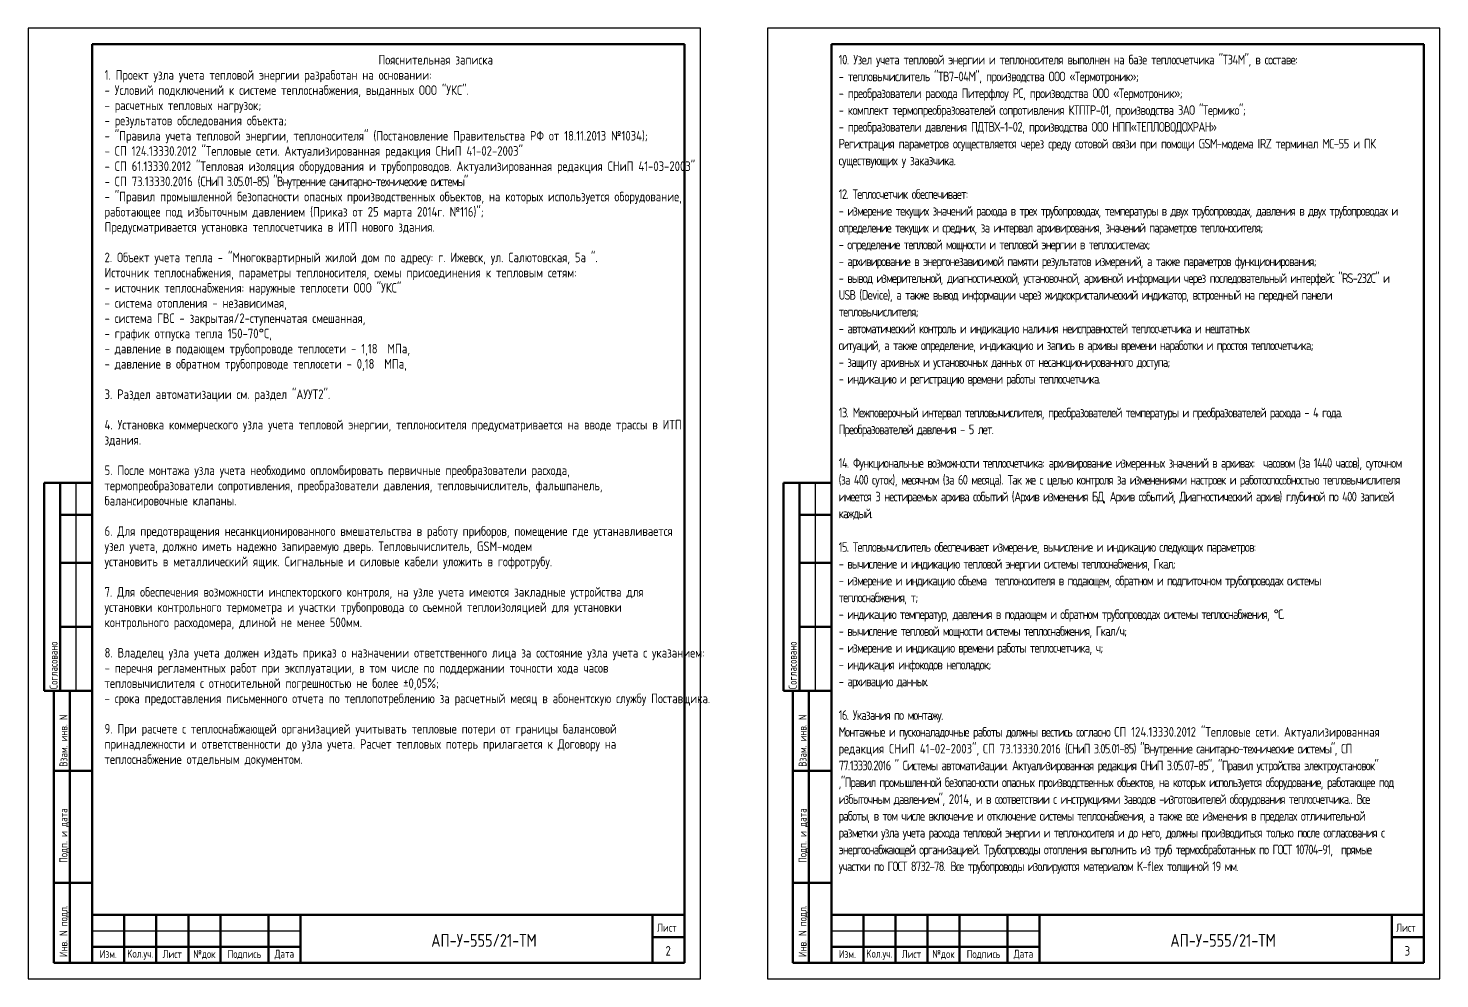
# Model space of a CAD drawing. Header units: millimetres. Extents: x -24312 to 142424, y -11214 to -5274.
# Drawn here: x -11658 to -2842, y -11214 to -5274 of the extents above; entities that cross this region are included whole.
import ezdxf
from ezdxf.enums import TextEntityAlignment as Align

# ---------------------------------------------------------------- set-up
doc = ezdxf.new("R2010")
doc.units = ezdxf.units.MM
doc.linetypes.add('K5LT_BASIC', pattern=[0])
doc.linetypes.add('K5LT_THIN', pattern=[0])
doc.layers.get('0').update_dxf_attribs({"color": 250})
doc.layers.add('0_Ном._пера__1', color=7, linetype='Continuous', lineweight=5)
doc.styles.add('ГОСТ 2.304', font='')
doc.styles.get('ГОСТ 2.304').set_extended_font_data('GOST 2.304 type A')

msp = doc.modelspace()

# ---------------------------------------------------------------- linework, layer by layer
at = {"linetype": 'K5LT_BASIC', "lineweight": 53}
for p, q in [((-11258.023, -11113.68), (-11258.023, -5373.68)), ((-7558.023, -5373.68), (-7558.023, -11113.68)), ((-6641.587, -11113.68), (-6641.587, -5373.68)), ((-6641.587, -5373.68), (-2941.587, -5373.68)), ((-2941.587, -5373.68), (-2941.587, -11113.68)), ((-11558.023, -9413.68), (-11558.023, -8113.68)), ((-11258.023, -8113.68), (-11558.023, -8113.68)), ((-11458.023, -9413.68), (-11458.023, -8113.68)), ((-6941.587, -9413.68), (-6941.587, -8113.68)), ((-6641.587, -8113.68), (-6941.587, -8113.68)), ((-6841.587, -9413.68), (-6841.587, -8113.68)), ((-11258.023, -8313.68), (-11458.023, -8313.68)), ((-6641.587, -8313.68), (-6841.587, -8313.68)), ((-11258.023, -8613.68), (-11458.023, -8613.68)), ((-6641.587, -8613.68), (-6841.587, -8613.68)), ((-11258.023, -9013.68), (-11458.023, -9013.68)), ((-6641.587, -9013.68), (-6841.587, -9013.68)), ((-11258.023, -9413.68), (-11558.023, -9413.68)), ((-11498.023, -11113.68), (-11498.023, -9413.68)), ((-11258.023, -9413.68), (-11498.023, -9413.68)), ((-11398.023, -11113.68), (-11398.023, -9413.68)), ((-6641.587, -9413.68), (-6941.587, -9413.68)), ((-6881.587, -11113.68), (-6881.587, -9413.68)), ((-6641.587, -9413.68), (-6881.587, -9413.68)), ((-6781.587, -11113.68), (-6781.587, -9413.68)), ((-11258.023, -9913.68), (-11498.023, -9913.68)), ((-6641.587, -9913.68), (-6881.587, -9913.68)), ((-11258.023, -10613.68), (-11498.023, -10613.68)), ((-6641.587, -10613.68), (-6881.587, -10613.68)), ((-11258.023, -10813.68), (-7558.023, -10813.68)), ((-11258.023, -11113.68), (-11258.023, -10813.68)), ((-11058.023, -11113.68), (-11058.023, -10813.68)), ((-10858.023, -11113.68), (-10858.023, -10813.68)), ((-10658.023, -11113.68), (-10658.023, -10813.68)), ((-10458.023, -11113.68), (-10458.023, -10813.68)), ((-10158.023, -11113.68), (-10158.023, -10813.68)), ((-9958.023, -11113.68), (-9958.023, -10813.68)), ((-7758.023, -11113.68), (-7758.023, -10813.68)), ((-6641.587, -10813.68), (-2941.587, -10813.68)), ((-6641.587, -11113.68), (-6641.587, -10813.68)), ((-6441.587, -11113.68), (-6441.587, -10813.68)), ((-6241.587, -11113.68), (-6241.587, -10813.68)), ((-6041.587, -11113.68), (-6041.587, -10813.68)), ((-5841.587, -11113.68), (-5841.587, -10813.68)), ((-5541.587, -11113.68), (-5541.587, -10813.68)), ((-5341.587, -11113.68), (-5341.587, -10813.68)), ((-3141.587, -11113.68), (-3141.587, -10813.68)), ((-11258.023, -11013.68), (-9958.023, -11013.68)), ((-7758.023, -10953.68), (-7558.023, -10953.68)), ((-6641.587, -11013.68), (-5341.587, -11013.68)), ((-3141.587, -10953.68), (-2941.587, -10953.68)), ((-11258.023, -11113.68), (-11498.023, -11113.68)), ((-7558.023, -11113.68), (-11258.023, -11113.68)), ((-6641.587, -11113.68), (-6881.587, -11113.68)), ((-2941.587, -11113.68), (-6641.587, -11113.68))]:
    msp.add_line(p, q, dxfattribs=at)
for p, q in [((-11358.023, -9413.68), (-11358.023, -8113.68)), ((-6741.587, -9413.68), (-6741.587, -8113.68))]:
    msp.add_line(p, q)
at = {"linetype": 'K5LT_THIN'}
for p, q in [((-11258.023, -10913.68), (-9958.023, -10913.68)), ((-6641.587, -10913.68), (-5341.587, -10913.68))]:
    msp.add_line(p, q, dxfattribs=at)
at = {"linetype": 'Continuous'}
for points in [[(-11658.023, -11213.68), (-7458.023, -11213.68), (-7458.023, -5273.68), (-11658.023, -5273.68)], [(-7041.587, -11213.68), (-2841.587, -11213.68), (-2841.587, -5273.68), (-7041.587, -5273.68)]]:
    msp.add_lwpolyline(points, close=True, dxfattribs=at)
at = {"linetype": 'K5LT_BASIC', "lineweight": 53}
msp.add_lwpolyline([(-11258.023, -5373.68), (-7558.023, -5373.68)], dxfattribs=at)

# ---------------------------------------------------------------- texts
at = {"style": 'ГОСТ 2.304'}
for p in [(-8811.468, -11013.671), (-4195.031, -11013.671)]:
    msp.add_text('АП-У-555/21-ТМ', height=80, dxfattribs=at).set_placement(p, align=Align.CENTER)
at = {"char_height": 60, "attachment_point": 1, "style": 'ГОСТ 2.304'}
for s, insert, width, line_spacing_factor in [('\\pxt1.1;                          ^I^I^I^I Пояснительная записка\\P1. Проект узла учета тепловой энергии разработан на основании:\\P\\pt0.1033,0.19183,1.418;- Условий подключений к системе теплоснабжения, выданных ООО "УКС".\\P- расчетных тепловых нагрузок; \\P\\pt1.1;- результатов обследования объекта;\\P- "Правила учета тепловой энергии, теплоносителя" (Постановление Правительства РФ от 18.11.2013 №1034);\\P- СП 124.13330.2012 "Тепловые сети. Актуализированная редакция СНиП 41-02-2003"\\P- СП 61.13330.2012 "Тепловая изоляция оборудования и трубопроводов. Актуализированная редакция СНиП 41-03-2003"\\P- СП 73.13330.2016 ({\\T0.85;СНиП 3.05.01-85) "Внутренние санитарно-технические системы"}\\P- "Правил промышленной безопасности опасных производственных объектов, на которых используется оборудование, работающее под избыточным давлением (Приказ от 25 марта 2014г. №116)";\\PПредусматривается установка теплосчетчика в ИТП нового здания.\\P\\P\\pql,tz;2. Объект учета тепла - "{\\C0;Многоквартирный жилой дом по адресу: г. Ижевск, ул. Салютовская, 5а ".  \\P\\pq*,t1.1;Исто}чник теплоснабжения, параметры теплоносителя, схемы присоединения к тепловым сетям:\\P- источник теплоснабжения: наружные теплосети ООО "УКС"{\\C2;\\P}- система отопления - независимая,\\P- система ГВС - закрытая/2-ступенчатая смешанная,\\P- график отпуска тепла 150-70{\\fISOCPEUR|b0|i0|c204|p34;%%D}С,\\P- давление в подающем трубопроводе теплосети - 1,18  МПа,\\P- давление в обратном трубопроводе теплосети - 0,18  МПа,\\P\\P3. Раздел автоматизации см. раздел "АУУТ2".\\P\\P4. Установка коммерческого узла учета тепловой энергии, теплоносителя предусматривается на вводе трассы в ИТП здания.\\P\\P5. После монтажа узла учета необходимо опломбировать первичные преобразователи расхода, термопреобразователи сопротивления, преобразователи давления, тепловычислитель, фальшпанель, балансировочные клапаны.\\P\\P6. Для предотвращения несанкционированного вмешательства в работу приборов, помещение где устанавливается узел учета, должно иметь надежно запираемую дверь. Тепловычислитель, GSM-модем\\Pустановить в металлический ящик. Сигнальные и силовые кабели уложить в гофротрубу.\\P\\P7. Для обеспечения возможности инспекторского контроля, на узле учета имеются закладные устройства для установки контрольного термометра и участки трубопровода со съемной теплоизоляцией для установки контрольного расходомера, длиной не менее 500мм.\\P\\P8. Владелец узла учета должен издать приказ о назначении ответственного лица за состояние узла учета с указанием: \\P- перечня регламентных работ при эксплуатации, в том числе по поддержании точности хода часов тепловычислителя с относительной погрешностью не более %%P0,05%;\\P- срока предоставления письменного отчета по теплопотреблению за расчетный месяц в абонентскую службу Поставщика.\\P\\P9. При расчете с теплоснабжающей организацией учитывать тепловые потери от границы балансовой принадлежности и ответственности до узла учета. Расчет тепловых потерь прилагается к Договору на теплоснабжение отдельным документом.', (-11181.318, -5440.66), 3596.76392, 0.95), ('\\pxt22;{\\T0.9;10. Узел учета тепловой энергии и теплоносителя выполнен на базе теплосчетчика "Т34М", в составе: \\P- тепловычислитель "ТВ7-04М", производства ООО «Термотроник»;\\P\\A1;- преобразователи расхода Питерфлоу РС, производства ООО \\A0;«Термотроник»\\A1;;\\P- комплект термопреобразователей сопротивления КТПТР-01, производства ЗАО "Термико";\\P\\pt1.1;- преобразователи давления ПДТВХ-1-02, \\A0;производства ООО НПП«ТЕПЛОВОДОХРАН»\\A1;\\P\\A0;Регистрация параметров осуществляется через среду сотовой связи при помощи GSM-модема IRZ терминал МС-55 и ПК существующих у заказчика.\\T1;\\C7; \\P\\T0.85;\\C256;\\P12. Теплосчетчик обеспечивает:\\P- измерение текущих значений расхода в трех трубопроводах, температуры в двух трубопроводах, давления в двух трубопроводах и определение текущих и средних, за интервал архивирования, значений параметров теплоносителя;\\P- определение тепловой мощности и тепловой энергии в теплосистемах;\\P- архивирование в энергонезависимой памяти результатов измерений, а также параметров функционирования;\\P- вывод измерительной, диагностической, установочной, архивной информации через последовательный интерфейс "RS-232С" и USB (Device), а также вывод информации через жидкокристалический индикатор, встроенный на передней панели тепловычислителя;\\P- автоматический контроль и индикацию наличия неисправностей теплосчетчика и нештатных\\Pситуаций, а также определение, индикакцию и запись в архивы времени наработки и простоя теплосчетчика;\\P- защиту архивных и установочных данных от несанкционированного доступа;\\P- индикацию и регистрацию времени работы теплосчетчика.\\P\\P13. Межповерочный интервал тепловычислителя, преобразователей температуры и преобразователей расхода - 4 года. Преобразователей давления - 5 лет. \\P\\P14. Функциональные возможности теплосчетчика: архивирование измеренных значений в архивах:  часовом (за 1440 часов), суточном (за 400 суток), месячном (за 60 месяца). Так же с целью контроля за изменениями настроек и работоспособностью тепловычислителя имеется 3 нестираемых архива событий (Архив изменения БД, Архив событий, Диагностический архив) глубиной по 400 записей каждый.\\P\\P15. Тепловычислитель обеспечивает измерение, вычисление и индикацию следующих параметров:\\P- вычисление и индикацию тепловой энергии системы теплоснабжения, Гкал;\\P- измерение и индикацию объема  теплоносителя в подающем, обратном и подпиточном трубопроводах системы\\Pтеплоснабжения, т;\\P- индикацию температур, давления в подающем и обратном трубопроводах системы теплоснабжения, \\fISOCPEUR|b0|i0|c204|p34;%%D\\fGOST type A|b0|i0|c204|p34;С.\\P- вычисление тепловой мощности системы теплоснабжения, Гкал/ч;\\P- измерение и индикацию времени работы теплосчетчика, ч;\\P- индикация инфокодов неполадок; \\P- архивацию данных. \\P\\P16. Указания по монтажу.\\P\\ptz;Монтажные и пусконаладочные работы должны вестись согласно }СП 124.13330.2012 "Тепловые сети. Актуализированная редакция СНиП 41-02-2003"{\\T0.85;, }СП 73.13330.2016{\\T0.85; (СНиП 3.05.01-85) "Внутренние санитарно-технические системы", СП 77.13330.2016 " Системы автоматизации. Актуализированная редакция СНиП 3.05.07-85", "Правил устройства электроустановок" ,"Правил промышленной безопасности опасных производственных объектов, на которых используется оборудование, работающее под избыточным давлением", }2014,{\\T0.85; и в соответствии с инструкциями заводов -изготовителей оборудования теплосчетчика.. Все работы, в том числе включение и отключение системы теплоснабжения, а также все изменения в пределах отличительной разметки узла учета расхода тепловой энергии и теплоносителя и до него, должны производиться только после согласования с энергоснабжающей организацией. Трубопроводы отопления выполнить из труб термообработанных по ГОСТ 10704-91,  прямые участки по ГОСТ 8732-78.} {\\T0.85;Все трубопроводы изолируются материалом K-flex толщиной 19 мм.}', (-6596.333, -5440.03), 3516.91114, 1.05)]:
    msp.add_mtext(s, dxfattribs=dict(at, insert=insert, width=width, line_spacing_factor=line_spacing_factor))
at = {"layer": '0_Ном._пера__1', "color": 7, "linetype": 'Continuous', "lineweight": 20, "style": 'ГОСТ 2.304'}
for s, p in [('Согласовано', (-11474.604, -9403.68)), ('Согласовано', (-6858.168, -9403.68)), ('Взам. инв. N', (-11412.977, -9889.389)), ('Взам. инв. N', (-6796.541, -9889.389)), ('Подп. и дата', (-11412.977, -10489.389)), ('Подп. и дата', (-6796.541, -10489.389)), ('Инв. N подл.', (-11412.977, -11077.993)), ('Инв. N подл.', (-6796.541, -11077.993))]:
    msp.add_text(s, height=50, rotation=90, dxfattribs=at).set_placement(p)
for s, height, p in [('Лист', 50, (-7730.067, -10919.147)), ('Лист', 50, (-3113.631, -10919.147)), ('2', 60, (-7677.559, -11069.147)), ('3', 60, (-3061.122, -11069.147))]:
    msp.add_text(s, height=height, dxfattribs=at).set_placement(p)
at = {"layer": '0_Ном._пера__1', "color": 7, "linetype": 'Continuous', "lineweight": 20, "char_height": 50, "attachment_point": 8, "style": 'ГОСТ 2.304'}
for s, insert in [('\\A1;Изм.', (-11158.023, -11083.985)), ('\\A1;Kол.уч.', (-10958.023, -11095.167)), ('\\A1;Лист', (-10758.023, -11083.985)), ('\\A1;№док', (-10558.023, -11091.609)), ('\\A1;Подпись', (-10308.023, -11091.609)), ('\\A1;Дата', (-10058.023, -11092.738)), ('\\A1;Изм.', (-6541.587, -11083.985)), ('\\A1;Kол.уч.', (-6341.587, -11095.167)), ('\\A1;Лист', (-6141.587, -11083.985)), ('\\A1;№док', (-5941.587, -11091.609)), ('\\A1;Подпись', (-5691.587, -11091.609)), ('\\A1;Дата', (-5441.587, -11092.738))]:
    msp.add_mtext(s, dxfattribs=dict(at, insert=insert))

doc.saveas('drawing.dxf')
